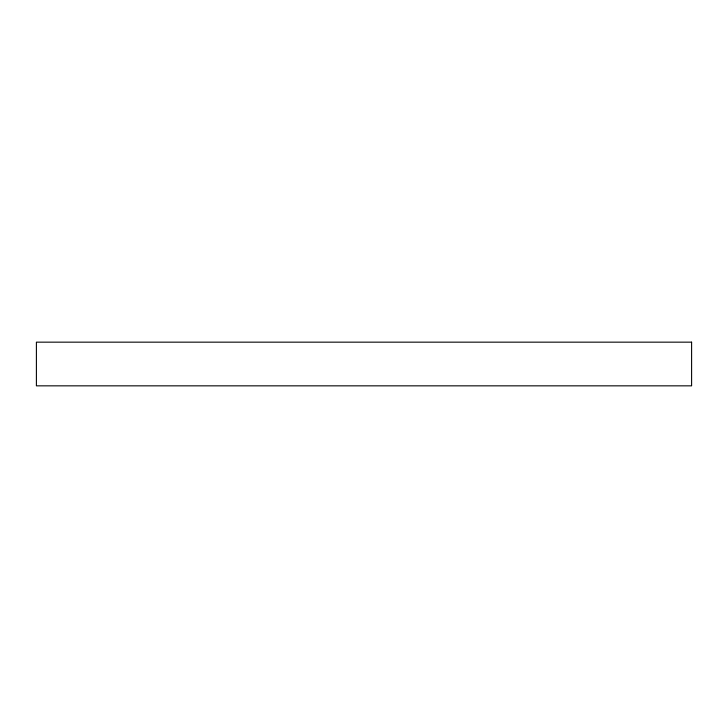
<?xml version="1.0" encoding="UTF-8"?>
<svg xmlns="http://www.w3.org/2000/svg" width="728" height="728" viewBox="0 0 728 728"><rect width="100%" height="100%" fill="white"/><g stroke="black" fill="none" stroke-linecap="round" stroke-linejoin="round"><path stroke-width="1.09" d="M691.6 342.16L36.4 342.16L36.4 385.84L691.6 385.84L691.6 342.16"/></g></svg>
